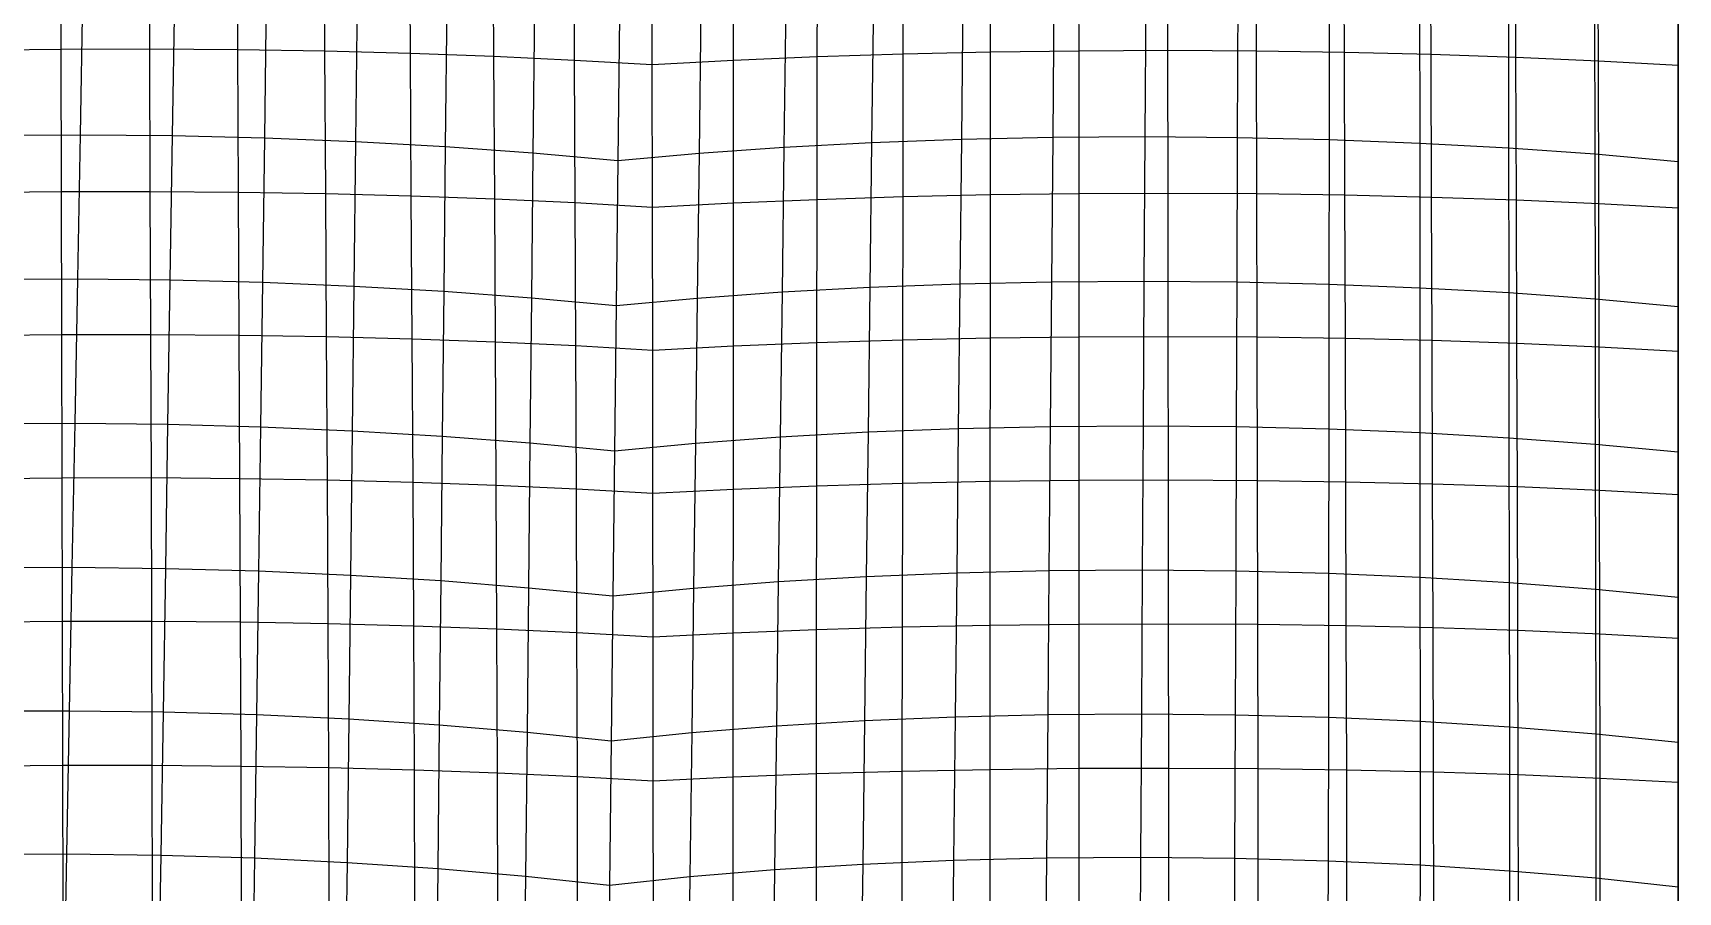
# Model space of a CAD drawing. Extents: x -429 to 429, y -1 to 209.
# Drawn here: x -39.01 to -0.01, y 128.14 to 148.5 of the extents above; entities that cross this region are included whole.
import ezdxf

# ---------------------------------------------------------------- set-up
doc = ezdxf.new("R2010")
doc.units = 0

msp = doc.modelspace()

# ---------------------------------------------------------------- linework, layer by layer
at = {"layer": 'default', "color": 3, "linetype": 'CONTINUOUS'}
for p, q in [((-38.34, 148.117, 13.963), (-38.352, 151.482, 13.475)), ((-36.239, 148.122, 13.905), (-36.256, 151.488, 13.414)), ((-34.15, 148.107, 13.681), (-34.17, 151.474, 13.193)), ((-32.085, 148.073, 13.293), (-32.107, 151.44, 12.813)), ((-30.057, 148.02, 12.743), (-30.08, 151.387, 12.275)), ((-18.377, 148.004, 12.225), (-18.374, 151.374, 11.756)), ((-16.305, 148.051, 12.593), (-16.303, 151.422, 12.111)), ((-14.209, 148.079, 12.795), (-14.211, 151.451, 12.306)), ((-12.104, 148.088, 12.832), (-12.109, 151.46, 12.339)), ((-10.002, 148.076, 12.701), (-10.011, 151.449, 12.212)), ((-7.918, 148.046, 12.405), (-7.93, 151.418, 11.923)), ((-5.863, 147.996, 11.945), (-5.876, 151.368, 11.476)), ((-28.08, 147.948, 12.034), (-28.101, 151.315, 11.584)), ((-26.165, 147.858, 11.172), (-26.181, 151.224, 10.743)), ((-24.326, 147.75, 10.161), (-24.333, 151.115, 9.757)), ((-24.326, 147.75, 10.161), (-24.333, 151.115, 9.757)), ((-22.4, 147.853, 11.005), (-22.4, 151.22, 10.575)), ((-20.413, 147.938, 11.695), (-20.41, 151.307, 11.243)), ((-3.851, 147.927, 11.325), (-3.863, 151.298, 10.873)), ((-1.896, 147.839, 10.547), (-1.904, 151.209, 10.117)), ((-0.008, 147.734, 9.617), (-0.008, 151.102, 9.212)), ((-40.438, 148.093, 13.854), (-38.34, 148.117, 13.963)), ((-38.34, 148.117, 13.963), (-36.239, 148.122, 13.905)), ((-38.329, 144.74, 14.423), (-38.34, 148.117, 13.963)), ((-36.239, 148.122, 13.905), (-34.15, 148.107, 13.681)), ((-36.225, 144.744, 14.367), (-36.239, 148.122, 13.905)), ((-34.15, 148.107, 13.681), (-32.085, 148.073, 13.293)), ((-34.132, 144.728, 14.141), (-34.15, 148.107, 13.681)), ((-32.085, 148.073, 13.293), (-30.057, 148.02, 12.743)), ((-32.065, 144.694, 13.746), (-32.085, 148.073, 13.293)), ((-30.057, 148.02, 12.743), (-28.08, 147.948, 12.034)), ((-30.037, 144.641, 13.185), (-30.057, 148.02, 12.743)), ((-28.08, 147.948, 12.034), (-26.165, 147.858, 11.172)), ((-28.061, 144.569, 12.462), (-28.08, 147.948, 12.034)), ((-26.165, 147.858, 11.172), (-24.326, 147.75, 10.161)), ((-26.151, 144.479, 11.581), (-26.165, 147.858, 11.172)), ((-24.326, 147.75, 10.161), (-22.4, 147.853, 11.005)), ((-22.4, 147.853, 11.005), (-20.413, 147.938, 11.695)), ((-22.4, 144.473, 11.416), (-22.4, 147.853, 11.005)), ((-20.416, 144.556, 12.124), (-20.413, 147.938, 11.695)), ((-20.413, 147.938, 11.695), (-18.377, 148.004, 12.225)), ((-18.38, 144.621, 12.67), (-18.377, 148.004, 12.225)), ((-18.377, 148.004, 12.225), (-16.305, 148.051, 12.593)), ((-16.306, 144.668, 13.048), (-16.305, 148.051, 12.593)), ((-16.305, 148.051, 12.593), (-14.209, 148.079, 12.795)), ((-14.209, 148.079, 12.795), (-12.104, 148.088, 12.832)), ((-14.208, 144.695, 13.257), (-14.209, 148.079, 12.795)), ((-12.104, 148.088, 12.832), (-10.002, 148.076, 12.701)), ((-12.099, 144.703, 13.296), (-12.104, 148.088, 12.832)), ((-10.002, 148.076, 12.701), (-7.918, 148.046, 12.405)), ((-9.994, 144.691, 13.163), (-10.002, 148.076, 12.701)), ((-7.918, 148.046, 12.405), (-5.863, 147.996, 11.945)), ((-7.907, 144.661, 12.861), (-7.918, 148.046, 12.405)), ((-5.863, 147.996, 11.945), (-3.851, 147.927, 11.325)), ((-5.851, 144.611, 12.39), (-5.863, 147.996, 11.945)), ((-3.851, 147.927, 11.325), (-1.896, 147.839, 10.547)), ((-3.84, 144.543, 11.754), (-3.851, 147.927, 11.325)), ((-1.896, 147.839, 10.547), (-0.008, 147.734, 9.617)), ((-1.889, 144.457, 10.958), (-1.896, 147.839, 10.547)), ((-24.32, 144.372, 10.549), (-24.326, 147.75, 10.161)), ((-24.32, 144.372, 10.549), (-24.326, 147.75, 10.161)), ((-0.008, 144.353, 10.006), (-0.008, 147.734, 9.617)), ((-40.43, 144.717, 14.308), (-38.329, 144.74, 14.423)), ((-38.329, 144.74, 14.423), (-36.225, 144.744, 14.367)), ((-38.319, 141.353, 14.877), (-38.329, 144.74, 14.423)), ((-36.225, 144.744, 14.367), (-34.132, 144.728, 14.141)), ((-36.211, 141.356, 14.823), (-36.225, 144.744, 14.367)), ((-34.132, 144.728, 14.141), (-32.065, 144.694, 13.746)), ((-34.115, 141.34, 14.595), (-34.132, 144.728, 14.141)), ((-32.065, 144.694, 13.746), (-30.037, 144.641, 13.185)), ((-32.045, 141.305, 14.192), (-32.065, 144.694, 13.746)), ((-16.306, 144.668, 13.048), (-14.208, 144.695, 13.257)), ((-14.208, 144.695, 13.257), (-12.099, 144.703, 13.296)), ((-14.207, 141.301, 13.713), (-14.208, 144.695, 13.257)), ((-12.099, 144.703, 13.296), (-9.994, 144.691, 13.163)), ((-12.095, 141.308, 13.754), (-12.099, 144.703, 13.296)), ((-9.994, 144.691, 13.163), (-7.907, 144.661, 12.861)), ((-9.985, 141.297, 13.619), (-9.994, 144.691, 13.163)), ((-30.037, 144.641, 13.185), (-28.061, 144.569, 12.462)), ((-30.016, 141.251, 13.619), (-30.037, 144.641, 13.185)), ((-28.061, 144.569, 12.462), (-26.151, 144.479, 11.581)), ((-28.042, 141.18, 12.88), (-28.061, 144.569, 12.462)), ((-26.151, 144.479, 11.581), (-24.32, 144.372, 10.549)), ((-26.137, 141.09, 11.979), (-26.151, 144.479, 11.581)), ((-24.32, 144.372, 10.549), (-22.4, 144.473, 11.416)), ((-24.314, 140.984, 10.922), (-24.32, 144.372, 10.549)), ((-24.314, 140.984, 10.922), (-24.32, 144.372, 10.549)), ((-22.402, 141.083, 11.814), (-22.4, 144.473, 11.416)), ((-22.4, 144.473, 11.416), (-20.416, 144.556, 12.124)), ((-20.421, 141.165, 12.544), (-20.416, 144.556, 12.124)), ((-20.416, 144.556, 12.124), (-18.38, 144.621, 12.67)), ((-18.385, 141.229, 13.106), (-18.38, 144.621, 12.67)), ((-18.38, 144.621, 12.67), (-16.306, 144.668, 13.048)), ((-16.309, 141.274, 13.496), (-16.306, 144.668, 13.048)), ((-7.907, 144.661, 12.861), (-5.851, 144.611, 12.39)), ((-7.895, 141.266, 13.309), (-7.907, 144.661, 12.861)), ((-5.851, 144.611, 12.39), (-3.84, 144.543, 11.754)), ((-5.838, 141.217, 12.826), (-5.851, 144.611, 12.39)), ((-3.84, 144.543, 11.754), (-1.889, 144.457, 10.958)), ((-3.828, 141.15, 12.173), (-3.84, 144.543, 11.754)), ((-1.889, 144.457, 10.958), (-0.008, 144.353, 10.006)), ((-1.881, 141.064, 11.356), (-1.889, 144.457, 10.958)), ((-0.008, 140.961, 10.38), (-0.008, 144.353, 10.006)), ((-40.424, 141.331, 14.755), (-38.319, 141.353, 14.877)), ((-38.319, 141.353, 14.877), (-36.211, 141.356, 14.823)), ((-38.311, 137.958, 15.305), (-38.319, 141.353, 14.877)), ((-36.211, 141.356, 14.823), (-34.115, 141.34, 14.595)), ((-36.199, 137.96, 15.254), (-36.211, 141.356, 14.823)), ((-34.115, 141.34, 14.595), (-32.045, 141.305, 14.192)), ((-34.099, 137.943, 15.023), (-34.115, 141.34, 14.595)), ((-32.045, 141.305, 14.192), (-30.016, 141.251, 13.619)), ((-32.027, 137.908, 14.614), (-32.045, 141.305, 14.192)), ((-30.016, 141.251, 13.619), (-28.042, 141.18, 12.88)), ((-29.997, 137.854, 14.031), (-30.016, 141.251, 13.619)), ((-28.042, 141.18, 12.88), (-26.137, 141.09, 11.979)), ((-28.025, 137.783, 13.277), (-28.042, 141.18, 12.88)), ((-20.421, 141.165, 12.544), (-18.385, 141.229, 13.106)), ((-18.389, 137.829, 13.519), (-18.385, 141.229, 13.106)), ((-18.385, 141.229, 13.106), (-16.309, 141.274, 13.496)), ((-16.312, 137.873, 13.92), (-16.309, 141.274, 13.496)), ((-16.309, 141.274, 13.496), (-14.207, 141.301, 13.713)), ((-14.207, 141.301, 13.713), (-12.095, 141.308, 13.754)), ((-14.207, 137.899, 14.143), (-14.207, 141.301, 13.713)), ((-12.095, 141.308, 13.754), (-9.985, 141.297, 13.619)), ((-12.091, 137.906, 14.186), (-12.095, 141.308, 13.754)), ((-9.985, 141.297, 13.619), (-7.895, 141.266, 13.309)), ((-9.978, 137.894, 14.049), (-9.985, 141.297, 13.619)), ((-7.895, 141.266, 13.309), (-5.838, 141.217, 12.826)), ((-7.885, 137.864, 13.732), (-7.895, 141.266, 13.309)), ((-5.838, 141.217, 12.826), (-3.828, 141.15, 12.173)), ((-5.827, 137.816, 13.239), (-5.838, 141.217, 12.826)), ((-26.137, 141.09, 11.979), (-24.314, 140.984, 10.922)), ((-26.124, 137.695, 12.358), (-26.137, 141.09, 11.979)), ((-24.314, 140.984, 10.922), (-22.402, 141.083, 11.814)), ((-24.31, 137.589, 11.282), (-24.314, 140.984, 10.922)), ((-24.31, 137.589, 11.282), (-24.314, 140.984, 10.922)), ((-22.403, 137.687, 12.195), (-22.402, 141.083, 11.814)), ((-22.402, 141.083, 11.814), (-20.421, 141.165, 12.544)), ((-20.425, 137.767, 12.942), (-20.421, 141.165, 12.544)), ((-3.828, 141.15, 12.173), (-1.881, 141.064, 11.356)), ((-3.818, 137.749, 12.572), (-3.828, 141.15, 12.173)), ((-1.881, 141.064, 11.356), (-0.008, 140.961, 10.38)), ((-1.874, 137.665, 11.737), (-1.881, 141.064, 11.356)), ((-0.008, 137.564, 10.74), (-0.008, 140.961, 10.38)), ((-40.419, 137.938, 15.177), (-38.311, 137.958, 15.305)), ((-38.311, 137.958, 15.305), (-36.199, 137.96, 15.254)), ((-38.303, 134.556, 15.728), (-38.311, 137.958, 15.305)), ((-36.199, 137.96, 15.254), (-34.099, 137.943, 15.023)), ((-36.187, 134.557, 15.679), (-36.199, 137.96, 15.254)), ((-34.099, 137.943, 15.023), (-32.027, 137.908, 14.614)), ((-34.083, 134.54, 15.445), (-34.099, 137.943, 15.023)), ((-32.027, 137.908, 14.614), (-29.997, 137.854, 14.031)), ((-32.008, 134.504, 15.029), (-32.027, 137.908, 14.614)), ((-29.997, 137.854, 14.031), (-28.025, 137.783, 13.277)), ((-29.978, 134.45, 14.434), (-29.997, 137.854, 14.031)), ((-28.025, 137.783, 13.277), (-26.124, 137.695, 12.358)), ((-28.007, 134.379, 13.665), (-28.025, 137.783, 13.277)), ((-26.124, 137.695, 12.358), (-24.31, 137.589, 11.282)), ((-26.111, 134.291, 12.727), (-26.124, 137.695, 12.358)), ((-24.31, 137.589, 11.282), (-22.403, 137.687, 12.195)), ((-22.406, 134.282, 12.564), (-22.403, 137.687, 12.195)), ((-22.403, 137.687, 12.195), (-20.425, 137.767, 12.942)), ((-20.431, 134.361, 13.332), (-20.425, 137.767, 12.942)), ((-20.425, 137.767, 12.942), (-18.389, 137.829, 13.519)), ((-18.395, 134.422, 13.924), (-18.389, 137.829, 13.519)), ((-18.389, 137.829, 13.519), (-16.312, 137.873, 13.92)), ((-16.316, 134.465, 14.337), (-16.312, 137.873, 13.92)), ((-16.312, 137.873, 13.92), (-14.207, 137.899, 14.143)), ((-14.207, 137.899, 14.143), (-12.091, 137.906, 14.186)), ((-14.207, 134.49, 14.567), (-14.207, 137.899, 14.143)), ((-12.091, 137.906, 14.186), (-9.978, 137.894, 14.049)), ((-12.087, 134.497, 14.612), (-12.091, 137.906, 14.186)), ((-9.978, 137.894, 14.049), (-7.885, 137.864, 13.732)), ((-9.97, 134.485, 14.473), (-9.978, 137.894, 14.049)), ((-7.885, 137.864, 13.732), (-5.827, 137.816, 13.239)), ((-7.874, 134.455, 14.149), (-7.885, 137.864, 13.732)), ((-5.827, 137.816, 13.239), (-3.818, 137.749, 12.572)), ((-5.814, 134.407, 13.644), (-5.827, 137.816, 13.239)), ((-3.818, 137.749, 12.572), (-1.874, 137.665, 11.737)), ((-3.806, 134.341, 12.961), (-3.818, 137.749, 12.572)), ((-24.306, 134.187, 11.627), (-24.31, 137.589, 11.282)), ((-24.306, 134.187, 11.627), (-24.31, 137.589, 11.282)), ((-1.874, 137.665, 11.737), (-0.008, 137.564, 10.74)), ((-1.866, 134.258, 12.106), (-1.874, 137.665, 11.737)), ((-0.008, 134.158, 11.086), (-0.008, 137.564, 10.74)), ((-40.415, 134.537, 15.593), (-38.303, 134.556, 15.728)), ((-38.303, 134.556, 15.728), (-36.187, 134.557, 15.679)), ((-38.297, 131.144, 16.126), (-38.303, 134.556, 15.728)), ((-36.187, 134.557, 15.679), (-34.083, 134.54, 15.445)), ((-36.177, 131.144, 16.079), (-36.187, 134.557, 15.679)), ((-34.083, 134.54, 15.445), (-32.008, 134.504, 15.029)), ((-34.07, 131.125, 15.843), (-34.083, 134.54, 15.445)), ((-32.008, 134.504, 15.029), (-29.978, 134.45, 14.434)), ((-31.992, 131.089, 15.421), (-32.008, 134.504, 15.029)), ((-29.978, 134.45, 14.434), (-28.007, 134.379, 13.665)), ((-29.961, 131.036, 14.816), (-29.978, 134.45, 14.434)), ((-28.007, 134.379, 13.665), (-26.111, 134.291, 12.727)), ((-27.991, 130.965, 14.033), (-28.007, 134.379, 13.665)), ((-26.111, 134.291, 12.727), (-24.306, 134.187, 11.627)), ((-26.1, 130.877, 13.078), (-26.111, 134.291, 12.727)), ((-24.306, 134.187, 11.627), (-22.406, 134.282, 12.564)), ((-24.302, 130.774, 11.959), (-24.306, 134.187, 11.627)), ((-24.302, 130.774, 11.959), (-24.306, 134.187, 11.627)), ((-22.408, 130.867, 12.917), (-22.406, 134.282, 12.564)), ((-22.406, 134.282, 12.564), (-20.431, 134.361, 13.332)), ((-20.436, 130.944, 13.701), (-20.431, 134.361, 13.332)), ((-20.431, 134.361, 13.332), (-18.395, 134.422, 13.924)), ((-18.4, 131.004, 14.308), (-18.395, 134.422, 13.924)), ((-18.395, 134.422, 13.924), (-16.316, 134.465, 14.337)), ((-16.319, 131.046, 14.731), (-16.316, 134.465, 14.337)), ((-16.316, 134.465, 14.337), (-14.207, 134.49, 14.567)), ((-14.207, 134.49, 14.567), (-12.087, 134.497, 14.612)), ((-14.207, 131.07, 14.967), (-14.207, 134.49, 14.567)), ((-12.087, 134.497, 14.612), (-9.97, 134.485, 14.473)), ((-12.083, 131.076, 15.014), (-12.087, 134.497, 14.612)), ((-9.97, 134.485, 14.473), (-7.874, 134.455, 14.149)), ((-9.963, 131.065, 14.872), (-9.97, 134.485, 14.473)), ((-7.874, 134.455, 14.149), (-5.814, 134.407, 13.644)), ((-7.864, 131.035, 14.543), (-7.874, 134.455, 14.149)), ((-5.814, 134.407, 13.644), (-3.806, 134.341, 12.961)), ((-5.803, 130.987, 14.028), (-5.814, 134.407, 13.644)), ((-3.806, 134.341, 12.961), (-1.866, 134.258, 12.106)), ((-3.796, 130.922, 13.331), (-3.806, 134.341, 12.961)), ((-1.866, 134.258, 12.106), (-0.008, 134.158, 11.086)), ((-1.859, 130.84, 12.459), (-1.866, 134.258, 12.106)), ((-0.008, 130.742, 11.419), (-0.008, 134.158, 11.086)), ((-40.412, 131.126, 15.985), (-38.297, 131.144, 16.126)), ((-38.297, 131.144, 16.126), (-36.177, 131.144, 16.079)), ((-38.292, 127.718, 16.448), (-38.297, 131.144, 16.126)), ((-36.177, 131.144, 16.079), (-34.07, 131.125, 15.843)), ((-36.172, 127.716, 16.4), (-36.177, 131.144, 16.079)), ((-34.07, 131.125, 15.843), (-31.992, 131.089, 15.421)), ((-34.065, 127.698, 16.165), (-34.07, 131.125, 15.843)), ((-31.992, 131.089, 15.421), (-29.961, 131.036, 14.816)), ((-31.988, 127.662, 15.743), (-31.992, 131.089, 15.421)), ((-18.4, 131.004, 14.308), (-16.319, 131.046, 14.731)), ((-16.319, 131.046, 14.731), (-14.207, 131.07, 14.967)), ((-16.317, 127.614, 15.053), (-16.319, 131.046, 14.731)), ((-14.207, 131.07, 14.967), (-12.083, 131.076, 15.014)), ((-14.206, 127.637, 15.289), (-14.207, 131.07, 14.967)), ((-12.083, 131.076, 15.014), (-9.963, 131.065, 14.872)), ((-12.081, 127.643, 15.337), (-12.083, 131.076, 15.014)), ((-9.963, 131.065, 14.872), (-7.864, 131.035, 14.543)), ((-9.962, 127.631, 15.195), (-9.963, 131.065, 14.872)), ((-29.961, 131.036, 14.816), (-27.991, 130.965, 14.033)), ((-29.957, 127.609, 15.138), (-29.961, 131.036, 14.816)), ((-27.991, 130.965, 14.033), (-26.1, 130.877, 13.078)), ((-27.988, 127.539, 14.355), (-27.991, 130.965, 14.033)), ((-26.1, 130.877, 13.078), (-24.302, 130.774, 11.959)), ((-26.097, 127.454, 13.4), (-26.1, 130.877, 13.078)), ((-24.302, 130.774, 11.959), (-22.408, 130.867, 12.917)), ((-24.299, 127.353, 12.281), (-24.302, 130.774, 11.959)), ((-24.299, 127.353, 12.281), (-24.302, 130.774, 11.959)), ((-22.408, 130.867, 12.917), (-20.436, 130.944, 13.701)), ((-22.405, 127.442, 13.238), (-22.408, 130.867, 12.917)), ((-20.436, 130.944, 13.701), (-18.4, 131.004, 14.308)), ((-20.433, 127.516, 14.024), (-20.436, 130.944, 13.701)), ((-18.398, 127.574, 14.63), (-18.4, 131.004, 14.308)), ((-7.864, 131.035, 14.543), (-5.803, 130.987, 14.028)), ((-7.863, 127.601, 14.865), (-7.864, 131.035, 14.543)), ((-5.803, 130.987, 14.028), (-3.796, 130.922, 13.331)), ((-5.802, 127.555, 14.35), (-5.803, 130.987, 14.028)), ((-3.796, 130.922, 13.331), (-1.859, 130.84, 12.459)), ((-3.795, 127.492, 13.654), (-3.796, 130.922, 13.331)), ((-1.859, 130.84, 12.459), (-0.008, 130.742, 11.419)), ((-1.859, 127.412, 12.782), (-1.859, 130.84, 12.459)), ((-0.008, 127.317, 11.741), (-0.008, 130.742, 11.419))]:
    msp.add_line(p, q, dxfattribs=at)
at = {"layer": 'default', "color": 5, "linetype": 'CONTINUOUS'}
for p, q in [((-37.827, 149.492, -9.781), (-37.89, 146.088, -10.484)), ((-35.649, 149.471, -9.843), (-35.704, 146.066, -10.543)), ((-33.474, 149.418, -9.726), (-33.521, 146.011, -10.418)), ((-16.961, 149.392, -10.489), (-16.997, 145.981, -11.183)), ((-14.804, 149.439, -10.806), (-14.833, 146.028, -11.508)), ((-12.627, 149.453, -10.946), (-12.648, 146.043, -11.651)), ((-10.447, 149.436, -10.907), (-10.459, 146.024, -11.609)), ((-8.278, 149.387, -10.689), (-8.283, 145.974, -11.383)), ((-31.318, 149.333, -9.431), (-31.358, 145.924, -10.11)), ((-29.194, 149.218, -8.961), (-29.231, 145.805, -9.621)), ((-27.119, 149.072, -8.318), (-27.154, 145.656, -8.955)), ((-23.171, 149.066, -8.501), (-23.214, 145.649, -9.137)), ((-21.159, 149.205, -9.333), (-21.204, 145.791, -9.993)), ((-19.084, 149.314, -9.997), (-19.126, 145.902, -10.676)), ((-6.135, 149.306, -10.295), (-6.134, 145.891, -10.976)), ((-4.032, 149.194, -9.727), (-4.028, 145.777, -10.389)), ((-1.986, 149.051, -8.989), (-1.981, 145.632, -9.627)), ((-25.106, 148.897, -7.508), (-25.144, 145.477, -8.116)), ((-25.106, 148.897, -7.508), (-25.144, 145.477, -8.116)), ((-0.008, 148.88, -8.086), (-0.008, 145.457, -8.695)), ((-40.064, 146.078, -10.24), (-37.89, 146.088, -10.484)), ((-37.89, 146.088, -10.484), (-37.954, 142.671, -11.191)), ((-37.89, 146.088, -10.484), (-35.704, 146.066, -10.543)), ((-35.704, 146.066, -10.543), (-35.759, 142.647, -11.248)), ((-35.704, 146.066, -10.543), (-33.521, 146.011, -10.418)), ((-33.521, 146.011, -10.418), (-33.568, 142.59, -11.115)), ((-33.521, 146.011, -10.418), (-31.358, 145.924, -10.11)), ((-31.358, 145.924, -10.11), (-31.398, 142.5, -10.792)), ((-31.358, 145.924, -10.11), (-29.231, 145.805, -9.621)), ((-21.204, 145.791, -9.993), (-19.126, 145.902, -10.676)), ((-19.126, 145.902, -10.676), (-19.169, 142.475, -11.358)), ((-19.126, 145.902, -10.676), (-16.997, 145.981, -11.183)), ((-16.997, 145.981, -11.183), (-17.035, 142.556, -11.88)), ((-16.997, 145.981, -11.183), (-14.833, 146.028, -11.508)), ((-14.833, 146.028, -11.508), (-14.862, 142.604, -12.215)), ((-14.833, 146.028, -11.508), (-12.648, 146.043, -11.651)), ((-12.648, 146.043, -11.651), (-12.669, 142.619, -12.361)), ((-12.648, 146.043, -11.651), (-10.459, 146.024, -11.609)), ((-10.459, 146.024, -11.609), (-10.471, 142.6, -12.316)), ((-10.459, 146.024, -11.609), (-8.283, 145.974, -11.383)), ((-8.283, 145.974, -11.383), (-8.286, 142.548, -12.082)), ((-8.283, 145.974, -11.383), (-6.134, 145.891, -10.976)), ((-6.134, 145.891, -10.976), (-4.028, 145.777, -10.389)), ((-6.134, 145.891, -10.976), (-6.131, 142.462, -11.659)), ((-29.231, 145.805, -9.621), (-29.266, 142.378, -10.283)), ((-29.231, 145.805, -9.621), (-27.154, 145.656, -8.955)), ((-27.154, 145.656, -8.955), (-27.189, 142.224, -9.591)), ((-27.154, 145.656, -8.955), (-25.144, 145.477, -8.116)), ((-25.144, 145.477, -8.116), (-25.182, 142.04, -8.722)), ((-25.144, 145.477, -8.116), (-25.182, 142.04, -8.722)), ((-25.144, 145.477, -8.116), (-23.214, 145.649, -9.137)), ((-23.214, 145.649, -9.137), (-23.259, 142.216, -9.773)), ((-23.214, 145.649, -9.137), (-21.204, 145.791, -9.993)), ((-21.204, 145.791, -9.993), (-21.249, 142.361, -10.654)), ((-4.028, 145.777, -10.389), (-1.981, 145.632, -9.627)), ((-4.028, 145.777, -10.389), (-4.022, 142.345, -11.052)), ((-1.981, 145.632, -9.627), (-0.008, 145.457, -8.695)), ((-1.981, 145.632, -9.627), (-1.976, 142.196, -10.264)), ((-0.008, 145.457, -8.695), (-0.008, 142.016, -9.303)), ((-40.137, 142.661, -10.944), (-37.954, 142.671, -11.191)), ((-37.954, 142.671, -11.191), (-38.017, 139.25, -11.886)), ((-37.954, 142.671, -11.191), (-35.759, 142.647, -11.248)), ((-35.759, 142.647, -11.248), (-35.813, 139.224, -11.941)), ((-35.759, 142.647, -11.248), (-33.568, 142.59, -11.115)), ((-33.568, 142.59, -11.115), (-33.614, 139.165, -11.801)), ((-33.568, 142.59, -11.115), (-31.398, 142.5, -10.792)), ((-31.398, 142.5, -10.792), (-31.438, 139.071, -11.466)), ((-31.398, 142.5, -10.792), (-29.266, 142.378, -10.283)), ((-29.266, 142.378, -10.283), (-29.302, 138.944, -10.939)), ((-29.266, 142.378, -10.283), (-27.189, 142.224, -9.591)), ((-23.259, 142.216, -9.773), (-21.249, 142.361, -10.654)), ((-21.249, 142.361, -10.654), (-21.293, 138.926, -11.31)), ((-21.249, 142.361, -10.654), (-19.169, 142.475, -11.358)), ((-19.169, 142.475, -11.358), (-19.211, 139.042, -12.032)), ((-19.169, 142.475, -11.358), (-17.035, 142.556, -11.88)), ((-17.035, 142.556, -11.88), (-17.071, 139.126, -12.567)), ((-17.035, 142.556, -11.88), (-14.862, 142.604, -12.215)), ((-14.862, 142.604, -12.215), (-14.891, 139.175, -12.91)), ((-14.862, 142.604, -12.215), (-12.669, 142.619, -12.361)), ((-12.669, 142.619, -12.361), (-12.689, 139.19, -13.058)), ((-12.669, 142.619, -12.361), (-10.471, 142.6, -12.316)), ((-10.471, 142.6, -12.316), (-10.483, 139.171, -13.011)), ((-10.471, 142.6, -12.316), (-8.286, 142.548, -12.082)), ((-8.286, 142.548, -12.082), (-8.291, 139.116, -12.769)), ((-8.286, 142.548, -12.082), (-6.131, 142.462, -11.659)), ((-6.131, 142.462, -11.659), (-4.022, 142.345, -11.052)), ((-6.131, 142.462, -11.659), (-6.13, 139.028, -12.334)), ((-27.189, 142.224, -9.591), (-27.224, 138.785, -10.224)), ((-27.189, 142.224, -9.591), (-25.182, 142.04, -8.722)), ((-25.182, 142.04, -8.722), (-25.221, 138.596, -9.328)), ((-25.182, 142.04, -8.722), (-25.221, 138.596, -9.328)), ((-25.182, 142.04, -8.722), (-23.259, 142.216, -9.773)), ((-23.259, 142.216, -9.773), (-23.302, 138.776, -10.406)), ((-4.022, 142.345, -11.052), (-1.976, 142.196, -10.264)), ((-4.022, 142.345, -11.052), (-4.018, 138.907, -11.708)), ((-1.976, 142.196, -10.264), (-0.008, 142.016, -9.303)), ((-1.976, 142.196, -10.264), (-1.972, 138.753, -10.898)), ((-0.008, 142.016, -9.303), (-0.008, 138.568, -9.91)), ((-40.208, 139.24, -11.636), (-38.017, 139.25, -11.886)), ((-38.017, 139.25, -11.886), (-38.081, 135.837, -12.592)), ((-38.017, 139.25, -11.886), (-35.813, 139.224, -11.941)), ((-35.813, 139.224, -11.941), (-35.868, 135.81, -12.645)), ((-35.813, 139.224, -11.941), (-33.614, 139.165, -11.801)), ((-33.614, 139.165, -11.801), (-33.66, 135.748, -12.496)), ((-33.614, 139.165, -11.801), (-31.438, 139.071, -11.466)), ((-31.438, 139.071, -11.466), (-31.477, 135.65, -12.147)), ((-31.438, 139.071, -11.466), (-29.302, 138.944, -10.939)), ((-29.302, 138.944, -10.939), (-29.337, 135.518, -11.601)), ((-29.302, 138.944, -10.939), (-27.224, 138.785, -10.224)), ((-23.302, 138.776, -10.406), (-21.293, 138.926, -11.31)), ((-21.293, 138.926, -11.31), (-21.339, 135.497, -11.972)), ((-21.293, 138.926, -11.31), (-19.211, 139.042, -12.032)), ((-19.211, 139.042, -12.032), (-19.254, 135.618, -12.714)), ((-19.211, 139.042, -12.032), (-17.071, 139.126, -12.567)), ((-17.071, 139.126, -12.567), (-17.108, 135.705, -13.263)), ((-17.071, 139.126, -12.567), (-14.891, 139.175, -12.91)), ((-14.891, 139.175, -12.91), (-14.921, 135.756, -13.615)), ((-14.891, 139.175, -12.91), (-12.689, 139.19, -13.058)), ((-12.689, 139.19, -13.058), (-12.71, 135.771, -13.767)), ((-12.689, 139.19, -13.058), (-10.483, 139.171, -13.011)), ((-10.483, 139.171, -13.011), (-10.495, 135.75, -13.717)), ((-10.483, 139.171, -13.011), (-8.291, 139.116, -12.769)), ((-8.291, 139.116, -12.769), (-8.294, 135.694, -13.466)), ((-8.291, 139.116, -12.769), (-6.13, 139.028, -12.334)), ((-6.13, 139.028, -12.334), (-4.018, 138.907, -11.708)), ((-6.13, 139.028, -12.334), (-6.127, 135.602, -13.017)), ((-4.018, 138.907, -11.708), (-1.972, 138.753, -10.898)), ((-4.018, 138.907, -11.708), (-4.012, 135.476, -12.372)), ((-27.224, 138.785, -10.224), (-27.259, 135.352, -10.863)), ((-27.224, 138.785, -10.224), (-25.221, 138.596, -9.328)), ((-25.221, 138.596, -9.328), (-25.259, 135.155, -9.938)), ((-25.221, 138.596, -9.328), (-25.259, 135.155, -9.938)), ((-25.221, 138.596, -9.328), (-23.302, 138.776, -10.406)), ((-23.302, 138.776, -10.406), (-23.347, 135.342, -11.044)), ((-1.972, 138.753, -10.898), (-0.008, 138.568, -9.91)), ((-1.972, 138.753, -10.898), (-1.967, 135.316, -11.538)), ((-0.008, 138.568, -9.91), (-0.008, 135.125, -10.521)), ((-40.281, 135.828, -12.338), (-38.081, 135.837, -12.592)), ((-38.081, 135.837, -12.592), (-38.145, 132.436, -13.289)), ((-38.081, 135.837, -12.592), (-35.868, 135.81, -12.645)), ((-35.868, 135.81, -12.645), (-35.923, 132.407, -13.34)), ((-35.868, 135.81, -12.645), (-33.66, 135.748, -12.496)), ((-33.66, 135.748, -12.496), (-33.707, 132.342, -13.185)), ((-33.66, 135.748, -12.496), (-31.477, 135.65, -12.147)), ((-17.108, 135.705, -13.263), (-14.921, 135.756, -13.615)), ((-14.921, 135.756, -13.615), (-14.95, 132.347, -14.313)), ((-14.921, 135.756, -13.615), (-12.71, 135.771, -13.767)), ((-12.71, 135.771, -13.767), (-12.731, 132.362, -14.467)), ((-12.71, 135.771, -13.767), (-10.495, 135.75, -13.717)), ((-10.495, 135.75, -13.717), (-10.507, 132.341, -14.415)), ((-10.495, 135.75, -13.717), (-8.294, 135.694, -13.466)), ((-31.477, 135.65, -12.147), (-31.518, 132.24, -12.824)), ((-31.477, 135.65, -12.147), (-29.337, 135.518, -11.601)), ((-29.337, 135.518, -11.601), (-29.374, 132.102, -12.262)), ((-29.337, 135.518, -11.601), (-27.259, 135.352, -10.863)), ((-27.259, 135.352, -10.863), (-27.294, 131.93, -11.502)), ((-27.259, 135.352, -10.863), (-25.259, 135.155, -9.938)), ((-25.259, 135.155, -9.938), (-23.347, 135.342, -11.044)), ((-23.347, 135.342, -11.044), (-23.391, 131.918, -11.683)), ((-23.347, 135.342, -11.044), (-21.339, 135.497, -11.972)), ((-21.339, 135.497, -11.972), (-21.384, 132.079, -12.632)), ((-21.339, 135.497, -11.972), (-19.254, 135.618, -12.714)), ((-19.254, 135.618, -12.714), (-19.296, 132.204, -13.391)), ((-19.254, 135.618, -12.714), (-17.108, 135.705, -13.263)), ((-17.108, 135.705, -13.263), (-17.144, 132.294, -13.953)), ((-8.294, 135.694, -13.466), (-8.299, 132.282, -14.157)), ((-8.294, 135.694, -13.466), (-6.127, 135.602, -13.017)), ((-6.127, 135.602, -13.017), (-4.012, 135.476, -12.372)), ((-6.127, 135.602, -13.017), (-6.126, 132.187, -13.696)), ((-4.012, 135.476, -12.372), (-1.967, 135.316, -11.538)), ((-4.012, 135.476, -12.372), (-4.008, 132.055, -13.034)), ((-25.259, 135.155, -9.938), (-25.298, 131.725, -10.553)), ((-25.259, 135.155, -9.938), (-25.298, 131.725, -10.553)), ((-1.967, 135.316, -11.538), (-0.008, 135.125, -10.521)), ((-1.967, 135.316, -11.538), (-1.962, 131.889, -12.179)), ((-0.008, 135.125, -10.521), (-0.008, 131.69, -11.137)), ((-40.353, 132.427, -13.032), (-38.145, 132.436, -13.289)), ((-38.145, 132.436, -13.289), (-38.209, 129.044, -13.989)), ((-38.145, 132.436, -13.289), (-35.923, 132.407, -13.34)), ((-35.923, 132.407, -13.34), (-35.978, 129.013, -14.039)), ((-35.923, 132.407, -13.34), (-33.707, 132.342, -13.185)), ((-33.707, 132.342, -13.185), (-33.755, 128.945, -13.877)), ((-33.707, 132.342, -13.185), (-31.518, 132.24, -12.824)), ((-31.518, 132.24, -12.824), (-31.559, 128.838, -13.505)), ((-31.518, 132.24, -12.824), (-29.374, 132.102, -12.262)), ((-19.296, 132.204, -13.391), (-17.144, 132.294, -13.953)), ((-17.144, 132.294, -13.953), (-17.181, 128.893, -14.646)), ((-17.144, 132.294, -13.953), (-14.95, 132.347, -14.313)), ((-14.95, 132.347, -14.313), (-14.979, 128.947, -15.013)), ((-14.95, 132.347, -14.313), (-12.731, 132.362, -14.467)), ((-12.731, 132.362, -14.467), (-12.752, 128.964, -15.17)), ((-12.731, 132.362, -14.467), (-10.507, 132.341, -14.415)), ((-10.507, 132.341, -14.415), (-10.52, 128.941, -15.116)), ((-10.507, 132.341, -14.415), (-8.299, 132.282, -14.157)), ((-8.299, 132.282, -14.157), (-8.304, 128.879, -14.851)), ((-8.299, 132.282, -14.157), (-6.126, 132.187, -13.696)), ((-29.374, 132.102, -12.262), (-29.411, 128.695, -12.927)), ((-29.374, 132.102, -12.262), (-27.294, 131.93, -11.502)), ((-27.294, 131.93, -11.502), (-27.33, 128.515, -12.148)), ((-27.294, 131.93, -11.502), (-25.298, 131.725, -10.553)), ((-25.298, 131.725, -10.553), (-23.391, 131.918, -11.683)), ((-23.391, 131.918, -11.683), (-23.434, 128.503, -12.329)), ((-23.391, 131.918, -11.683), (-21.384, 132.079, -12.632)), ((-21.384, 132.079, -12.632), (-21.428, 128.669, -13.298)), ((-21.384, 132.079, -12.632), (-19.296, 132.204, -13.391)), ((-19.296, 132.204, -13.391), (-19.337, 128.8, -14.072)), ((-6.126, 132.187, -13.696), (-4.008, 132.055, -13.034)), ((-6.126, 132.187, -13.696), (-6.126, 128.78, -14.378)), ((-4.008, 132.055, -13.034), (-1.962, 131.889, -12.179)), ((-4.008, 132.055, -13.034), (-4.004, 128.644, -13.701)), ((-1.962, 131.889, -12.179), (-0.008, 131.69, -11.137)), ((-1.962, 131.889, -12.179), (-1.958, 128.471, -12.826)), ((-25.298, 131.725, -10.553), (-25.337, 128.302, -11.176)), ((-25.298, 131.725, -10.553), (-25.337, 128.302, -11.176)), ((-0.008, 131.69, -11.137), (-0.008, 128.265, -11.761)), ((-40.425, 129.035, -13.729), (-38.209, 129.044, -13.989)), ((-38.209, 129.044, -13.989), (-38.272, 125.648, -14.671)), ((-38.209, 129.044, -13.989), (-35.978, 129.013, -14.039)), ((-35.978, 129.013, -14.039), (-36.035, 125.617, -14.72)), ((-35.978, 129.013, -14.039), (-33.755, 128.945, -13.877)), ((-33.755, 128.945, -13.877), (-33.805, 125.545, -14.554)), ((-33.755, 128.945, -13.877), (-31.559, 128.838, -13.505)), ((-31.559, 128.838, -13.505), (-31.604, 125.435, -14.175)), ((-31.559, 128.838, -13.505), (-29.411, 128.695, -12.927)), ((-21.428, 128.669, -13.298), (-19.337, 128.8, -14.072)), ((-19.337, 128.8, -14.072), (-19.375, 125.393, -14.743)), ((-19.337, 128.8, -14.072), (-17.181, 128.893, -14.646)), ((-17.181, 128.893, -14.646), (-17.214, 125.489, -15.324)), ((-17.181, 128.893, -14.646), (-14.979, 128.947, -15.013)), ((-14.979, 128.947, -15.013), (-15.006, 125.545, -15.696)), ((-14.979, 128.947, -15.013), (-12.752, 128.964, -15.17)), ((-12.752, 128.964, -15.17), (-12.772, 125.561, -15.855)), ((-12.752, 128.964, -15.17), (-10.52, 128.941, -15.116)), ((-10.52, 128.941, -15.116), (-10.534, 125.538, -15.799)), ((-10.52, 128.941, -15.116), (-8.304, 128.879, -14.851)), ((-8.304, 128.879, -14.851), (-8.313, 125.474, -15.53)), ((-8.304, 128.879, -14.851), (-6.126, 128.78, -14.378)), ((-6.126, 128.78, -14.378), (-6.129, 125.372, -15.05)), ((-6.126, 128.78, -14.378), (-4.004, 128.644, -13.701)), ((-29.411, 128.695, -12.927), (-29.452, 125.286, -13.587)), ((-29.411, 128.695, -12.927), (-27.33, 128.515, -12.148)), ((-27.33, 128.515, -12.148), (-27.369, 125.101, -12.796)), ((-27.33, 128.515, -12.148), (-25.337, 128.302, -11.176)), ((-25.337, 128.302, -11.176), (-23.434, 128.503, -12.329)), ((-23.434, 128.503, -12.329), (-23.476, 125.088, -12.977)), ((-23.434, 128.503, -12.329), (-21.428, 128.669, -13.298)), ((-21.428, 128.669, -13.298), (-21.469, 125.259, -13.958)), ((-4.004, 128.644, -13.701), (-1.958, 128.471, -12.826)), ((-4.004, 128.644, -13.701), (-4.004, 125.231, -14.362)), ((-1.958, 128.471, -12.826), (-0.008, 128.265, -11.761)), ((-1.958, 128.471, -12.826), (-1.957, 125.053, -13.475)), ((-25.337, 128.302, -11.176), (-25.376, 124.881, -11.809)), ((-25.337, 128.302, -11.176), (-25.376, 124.881, -11.809)), ((-0.008, 128.265, -11.761), (-0.008, 124.84, -12.396))]:
    msp.add_line(p, q, dxfattribs=at)

doc.saveas('drawing.dxf')
